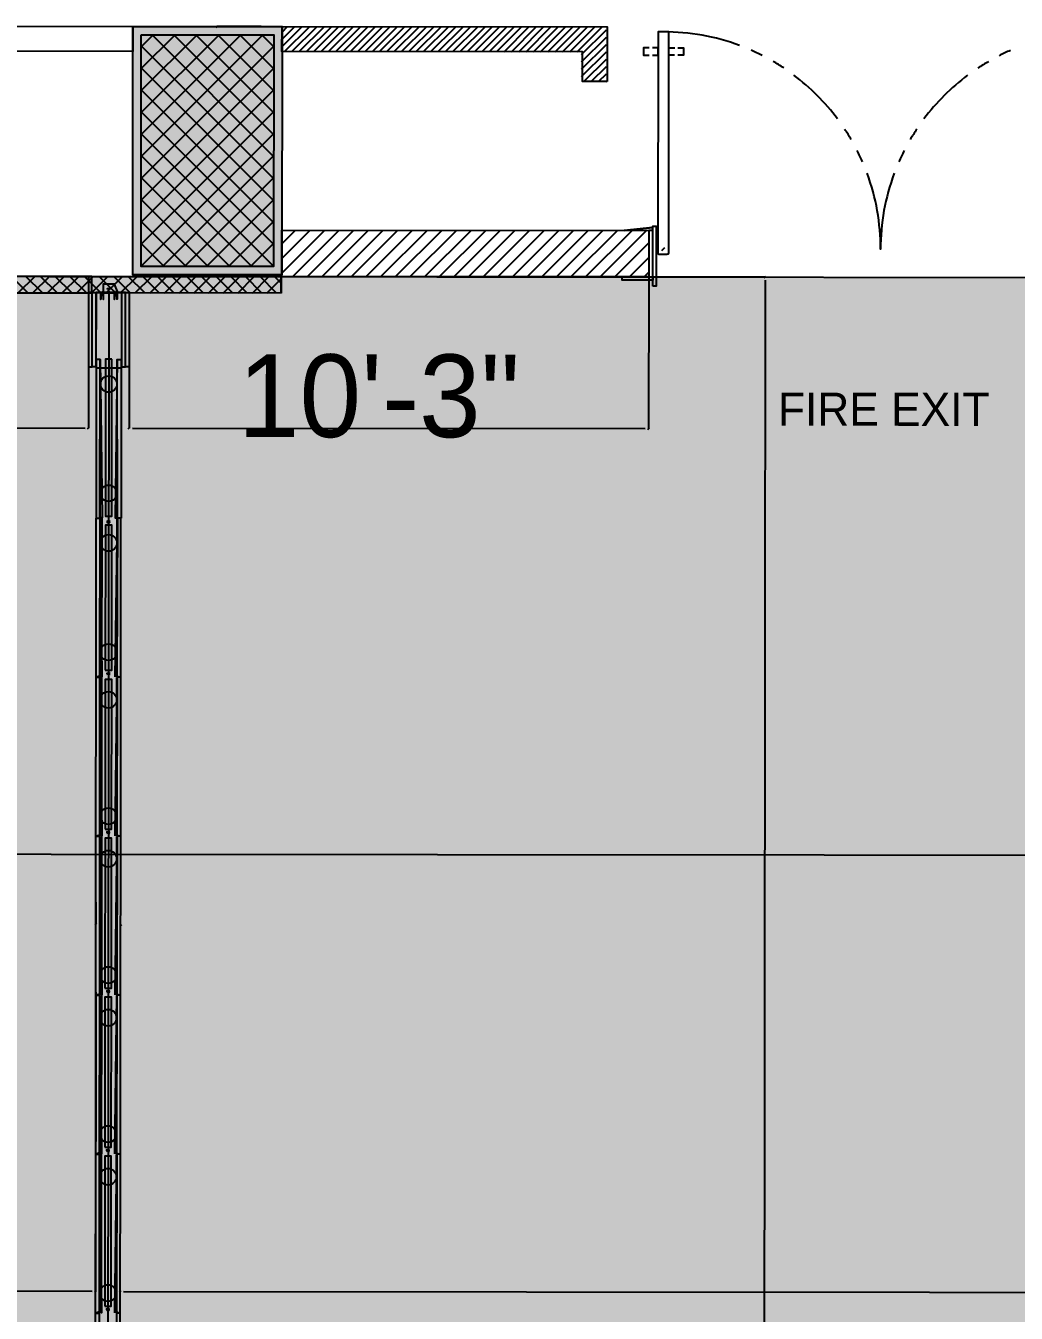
# Model space of a CAD drawing. Header units: millimetres. Extents: x -957 to 3394, y -3 to 3008.
# Drawn here: x 1441.8 to 1677.1, y 1879.9 to 2185.8 of the extents above; entities that cross this region are included whole.
import ezdxf

# ---------------------------------------------------------------- set-up
doc = ezdxf.new("R2010")
doc.units = ezdxf.units.MM
for name, color, linetype in [('FIRE_SAFETY', 7, 'CONTINUOUS'), ('HATCHES', 7, 'CONTINUOUS'), ('PDF_0', 7, 'CONTINUOUS'), ('PDF_0SKM_PENDENT_SPRINKLER', 7, 'CONTINUOUS'), ('PDF_FRAMING-COLUMN', 7, 'CONTINUOUS'), ('PDF_FRAMING-COLUMN_HATCH', 7, 'CONTINUOUS'), ('PDF_HATCH', 7, 'CONTINUOUS'), ('PDF_I-DOOR', 7, 'CONTINUOUS'), ('PDF_I-DOOR-OPEN', 7, 'CONTINUOUS'), ('PDF_I-ELE', 7, 'CONTINUOUS'), ('PDF_I-FURN-FIXD', 7, 'CONTINUOUS'), ('PDF_ID_LAYER', 7, 'CONTINUOUS'), ('PDF_SHREM-CAD_6_CABLE', 7, 'CONTINUOUS'), ('PDF_SHREM_ACOUSTIC_WALL', 7, 'CONTINUOUS'), ('PDF_SHREM_COMMENTS', 7, 'CONTINUOUS'), ('PDF_SHREM_STONE_QTY', 7, 'CONTINUOUS'), ('PDF_TEXT', 7, 'CONTINUOUS')]:
    doc.layers.add(name, color=color, linetype=linetype)
doc.styles.add('PDF_ARIAL', font='PDF_ARIAL')

msp = doc.modelspace()

# ---------------------------------------------------------------- hatches: boundary and pattern name
at = {"layer": 'HATCHES'}
msp.add_hatch(color=253, dxfattribs=at).paths.add_polyline_path([(3284.08, 953.45), (3285.08, 2124.7), (712.53, 2126.9), (711.53, 951.72)], flags=0)
at = {"layer": 'PDF_0'}
for points in [[(1459.95, 2068.88), (1459.49, 2068.88), (1459.49, 2068.88), (1459.48, 2068.88), (1459.48, 2068.89), (1459.48, 2068.89), (1459.48, 2068.9), (1459.51, 2106.56), (1459.98, 2106.56)], [(1459.95, 2068.88), (1459.5, 2068.88), (1459.49, 2068.88), (1459.49, 2068.88), (1459.48, 2068.89), (1459.48, 2068.89), (1459.48, 2068.9), (1459.51, 2106.56), (1459.98, 2106.56)], [(1463.04, 2068.88), (1463.5, 2068.88), (1463.5, 2068.88), (1463.51, 2068.88), (1463.51, 2068.88), (1463.51, 2068.89), (1463.52, 2068.89), (1463.55, 2106.56), (1463.08, 2106.56)], [(1463.05, 2068.88), (1463.5, 2068.88), (1463.51, 2068.88), (1463.51, 2068.88), (1463.52, 2068.88), (1463.52, 2068.89), (1463.52, 2068.89), (1463.55, 2106.56), (1463.08, 2106.56)], [(1459.48, 2068.55), (1459.48, 2068.75), (1459.48, 2068.75), (1459.48, 2068.76), (1459.49, 2068.76), (1459.49, 2068.76), (1459.5, 2068.76), (1459.95, 2068.76), (1459.92, 2031.1), (1459.46, 2031.11), (1459.46, 2031.11), (1459.45, 2031.11), (1459.45, 2031.11), (1459.45, 2031.12), (1459.45, 2031.12)], [(1463.52, 2068.55), (1463.52, 2068.74), (1463.52, 2068.75), (1463.52, 2068.75), (1463.51, 2068.76), (1463.51, 2068.76), (1463.5, 2068.76), (1463.05, 2068.76), (1463.01, 2031.1), (1463.47, 2031.1), (1463.48, 2031.1), (1463.48, 2031.1), (1463.48, 2031.11), (1463.49, 2031.11), (1463.49, 2031.12)], [(1459.45, 2030.78), (1459.45, 2030.97), (1459.45, 2030.98), (1459.45, 2030.98), (1459.45, 2030.98), (1459.46, 2030.99), (1459.46, 2030.99), (1459.92, 2030.99), (1459.89, 1993.33), (1459.43, 1993.33), (1459.43, 1993.33), (1459.42, 1993.33), (1459.42, 1993.33), (1459.42, 1993.34), (1459.42, 1993.34)], [(1463.49, 2030.78), (1463.49, 2030.97), (1463.49, 2030.97), (1463.48, 2030.98), (1463.48, 2030.98), (1463.48, 2030.98), (1463.47, 2030.98), (1463.01, 2030.98), (1462.98, 1993.33), (1463.44, 1993.32), (1463.44, 1993.33), (1463.45, 1993.33), (1463.45, 1993.33), (1463.45, 1993.34), (1463.45, 1993.34)], [(1459.41, 1993), (1459.42, 1993.19), (1459.42, 1993.2), (1459.42, 1993.2), (1459.42, 1993.21), (1459.43, 1993.21), (1459.43, 1993.21), (1459.89, 1993.21), (1459.85, 1955.55), (1459.4, 1955.55), (1459.39, 1955.55), (1459.39, 1955.55), (1459.39, 1955.56), (1459.38, 1955.56), (1459.38, 1955.57)], [(1463.45, 1993), (1463.45, 1993.19), (1463.45, 1993.2), (1463.45, 1993.2), (1463.45, 1993.2), (1463.44, 1993.21), (1463.44, 1993.21), (1462.98, 1993.21), (1462.95, 1955.55), (1463.41, 1955.55), (1463.41, 1955.55), (1463.42, 1955.55), (1463.42, 1955.56), (1463.42, 1955.56), (1463.42, 1955.56)], [(1459.38, 1955.23), (1459.38, 1955.42), (1459.38, 1955.42), (1459.39, 1955.43), (1459.39, 1955.43), (1459.39, 1955.43), (1459.4, 1955.43), (1459.85, 1955.43), (1459.82, 1917.78), (1459.37, 1917.78), (1459.36, 1917.78), (1459.36, 1917.78), (1459.35, 1917.78), (1459.35, 1917.79), (1459.35, 1917.79)], [(1463.42, 1955.22), (1463.42, 1955.42), (1463.42, 1955.42), (1463.42, 1955.42), (1463.42, 1955.43), (1463.41, 1955.43), (1463.41, 1955.43), (1462.95, 1955.43), (1462.92, 1917.77), (1463.37, 1917.77), (1463.38, 1917.77), (1463.38, 1917.78), (1463.39, 1917.78), (1463.39, 1917.78), (1463.39, 1917.79)], [(1459.35, 1917.45), (1459.35, 1917.64), (1459.35, 1917.65), (1459.35, 1917.65), (1459.36, 1917.65), (1459.36, 1917.66), (1459.37, 1917.66), (1459.82, 1917.66), (1459.79, 1880), (1459.33, 1880), (1459.33, 1880), (1459.32, 1880), (1459.32, 1880.01), (1459.32, 1880.01), (1459.32, 1880.01)], [(1463.39, 1917.45), (1463.39, 1917.64), (1463.39, 1917.64), (1463.39, 1917.65), (1463.38, 1917.65), (1463.38, 1917.65), (1463.37, 1917.65), (1462.92, 1917.65), (1462.89, 1880), (1463.34, 1880), (1463.35, 1880), (1463.35, 1880), (1463.35, 1880), (1463.36, 1880.01), (1463.36, 1880.01)]]:
    msp.add_hatch(color=256, dxfattribs=at).paths.add_polyline_path(points, flags=0)
at = {"layer": 'PDF_0SKM_PENDENT_SPRINKLER'}
for points in [[(1459.95, 2068.88), (1459.5, 2068.88), (1459.49, 2068.88), (1459.49, 2068.88), (1459.48, 2068.89), (1459.48, 2068.89), (1459.48, 2068.9), (1459.51, 2106.56), (1459.98, 2106.56)], [(1463.05, 2068.88), (1463.5, 2068.88), (1463.51, 2068.88), (1463.51, 2068.88), (1463.52, 2068.88), (1463.52, 2068.89), (1463.52, 2068.89), (1463.55, 2106.56), (1463.08, 2106.56)], [(1459.48, 2068.55), (1459.48, 2068.75), (1459.48, 2068.75), (1459.48, 2068.76), (1459.49, 2068.76), (1459.49, 2068.76), (1459.5, 2068.76), (1459.95, 2068.76), (1459.92, 2031.1), (1459.46, 2031.11), (1459.46, 2031.11), (1459.45, 2031.11), (1459.45, 2031.11), (1459.45, 2031.12), (1459.45, 2031.12)], [(1463.52, 2068.55), (1463.52, 2068.74), (1463.52, 2068.75), (1463.52, 2068.75), (1463.51, 2068.76), (1463.51, 2068.76), (1463.5, 2068.76), (1463.05, 2068.76), (1463.02, 2031.1), (1463.47, 2031.1), (1463.48, 2031.1), (1463.48, 2031.1), (1463.48, 2031.11), (1463.49, 2031.11), (1463.49, 2031.12)], [(1459.45, 2030.78), (1459.45, 2030.97), (1459.45, 2030.98), (1459.45, 2030.98), (1459.45, 2030.98), (1459.46, 2030.99), (1459.46, 2030.99), (1459.92, 2030.99), (1459.89, 1993.33), (1459.43, 1993.33), (1459.43, 1993.33), (1459.42, 1993.33), (1459.42, 1993.33), (1459.42, 1993.34), (1459.42, 1993.34)], [(1463.49, 2030.78), (1463.49, 2030.97), (1463.49, 2030.97), (1463.48, 2030.98), (1463.48, 2030.98), (1463.48, 2030.98), (1463.47, 2030.98), (1463.02, 2030.98), (1462.98, 1993.33), (1463.44, 1993.32), (1463.44, 1993.33), (1463.45, 1993.33), (1463.45, 1993.33), (1463.45, 1993.34), (1463.46, 1993.34)], [(1459.42, 1993), (1459.42, 1993.19), (1459.42, 1993.2), (1459.42, 1993.2), (1459.42, 1993.21), (1459.43, 1993.21), (1459.43, 1993.21), (1459.89, 1993.21), (1459.86, 1955.55), (1459.4, 1955.55), (1459.39, 1955.55), (1459.39, 1955.55), (1459.39, 1955.56), (1459.38, 1955.56), (1459.38, 1955.57)], [(1463.46, 1993), (1463.46, 1993.19), (1463.45, 1993.2), (1463.45, 1993.2), (1463.45, 1993.2), (1463.44, 1993.21), (1463.44, 1993.21), (1462.98, 1993.21), (1462.95, 1955.55), (1463.41, 1955.55), (1463.41, 1955.55), (1463.42, 1955.55), (1463.42, 1955.55), (1463.42, 1955.56), (1463.42, 1955.56)], [(1459.38, 1955.23), (1459.38, 1955.42), (1459.38, 1955.42), (1459.39, 1955.43), (1459.39, 1955.43), (1459.39, 1955.43), (1459.4, 1955.43), (1459.86, 1955.43), (1459.82, 1917.78), (1459.37, 1917.78), (1459.36, 1917.78), (1459.36, 1917.78), (1459.35, 1917.78), (1459.35, 1917.79), (1459.35, 1917.79)], [(1463.42, 1955.22), (1463.42, 1955.41), (1463.42, 1955.42), (1463.42, 1955.42), (1463.42, 1955.43), (1463.41, 1955.43), (1463.41, 1955.43), (1462.95, 1955.43), (1462.92, 1917.77), (1463.37, 1917.77), (1463.38, 1917.77), (1463.38, 1917.78), (1463.39, 1917.78), (1463.39, 1917.78), (1463.39, 1917.79)], [(1459.35, 1917.45), (1459.35, 1917.64), (1459.35, 1917.65), (1459.35, 1917.65), (1459.36, 1917.65), (1459.36, 1917.66), (1459.37, 1917.66), (1459.82, 1917.66), (1459.79, 1880), (1459.33, 1880), (1459.33, 1880), (1459.33, 1880), (1459.32, 1880.01), (1459.32, 1880.01), (1459.32, 1880.01)], [(1463.39, 1917.45), (1463.39, 1917.64), (1463.39, 1917.64), (1463.39, 1917.65), (1463.38, 1917.65), (1463.38, 1917.65), (1463.37, 1917.65), (1462.92, 1917.65), (1462.89, 1880), (1463.34, 1880), (1463.35, 1880), (1463.35, 1880), (1463.36, 1880), (1463.36, 1880.01), (1463.36, 1880.01)]]:
    msp.add_hatch(color=256, dxfattribs=at).paths.add_polyline_path(points, flags=0)
at = {"layer": 'PDF_HATCH'}
for points in [[(1458.54, 2068.83), (1459.42, 2068.83), (1459.42, 2069.1), (1459.48, 2069.1), (1459.51, 2106.56), (1458.57, 2106.56)], [(1458.54, 2068.83), (1459.43, 2068.83), (1459.43, 2069.1), (1459.48, 2069.1), (1459.51, 2106.56), (1458.57, 2106.56)], [(1458.54, 2068.83), (1459.42, 2068.83), (1459.43, 2069.1), (1459.48, 2069.1), (1459.51, 2106.56), (1458.57, 2106.56)], [(1464.46, 2068.82), (1463.57, 2068.82), (1463.57, 2069.1), (1463.52, 2069.1), (1463.55, 2106.56), (1464.49, 2106.56)], [(1464.46, 2068.82), (1463.57, 2068.82), (1463.58, 2069.1), (1463.52, 2069.1), (1463.55, 2106.56), (1464.49, 2106.56)], [(1464.46, 2068.82), (1463.57, 2068.82), (1463.57, 2069.1), (1463.52, 2069.1), (1463.55, 2106.56), (1464.49, 2106.56)], [(1458.56, 2068.83), (1459.43, 2068.83), (1459.43, 2068.54), (1459.48, 2068.54), (1459.45, 2031.32), (1459.39, 2031.32), (1459.39, 2031.04), (1458.52, 2031.04)], [(1458.56, 2068.83), (1459.42, 2068.83), (1459.42, 2068.54), (1459.48, 2068.54), (1459.45, 2031.32), (1459.39, 2031.32), (1459.39, 2031.04), (1458.52, 2031.04)], [(1464.44, 2068.82), (1463.57, 2068.82), (1463.57, 2068.54), (1463.52, 2068.54), (1463.49, 2031.31), (1463.54, 2031.31), (1463.54, 2031.04), (1464.41, 2031.04)], [(1464.44, 2068.82), (1463.57, 2068.82), (1463.57, 2068.54), (1463.52, 2068.54), (1463.49, 2031.31), (1463.54, 2031.31), (1463.54, 2031.04), (1464.41, 2031.04)], [(1458.52, 2031.04), (1459.39, 2031.04), (1459.39, 2030.77), (1459.45, 2030.77), (1459.42, 1993.54), (1459.36, 1993.54), (1459.36, 1993.27), (1458.49, 1993.27)], [(1458.52, 2031.04), (1459.39, 2031.04), (1459.39, 2030.77), (1459.45, 2030.77), (1459.42, 1993.54), (1459.36, 1993.54), (1459.36, 1993.27), (1458.49, 1993.27)], [(1464.41, 2031.04), (1463.54, 2031.04), (1463.54, 2030.76), (1463.49, 2030.76), (1463.45, 1993.54), (1463.51, 1993.54), (1463.51, 1993.26), (1464.38, 1993.26)], [(1464.41, 2031.04), (1463.54, 2031.04), (1463.54, 2030.76), (1463.49, 2030.76), (1463.46, 1993.54), (1463.51, 1993.54), (1463.51, 1993.26), (1464.38, 1993.26)], [(1458.49, 1993.27), (1459.36, 1993.27), (1459.36, 1992.99), (1459.42, 1992.99), (1459.38, 1955.76), (1459.33, 1955.76), (1459.33, 1955.49), (1458.46, 1955.49)], [(1458.49, 1993.27), (1459.36, 1993.27), (1459.36, 1992.99), (1459.41, 1992.99), (1459.38, 1955.76), (1459.33, 1955.76), (1459.33, 1955.49), (1458.46, 1955.49)], [(1464.38, 1993.26), (1463.51, 1993.26), (1463.51, 1992.99), (1463.46, 1992.99), (1463.42, 1955.76), (1463.48, 1955.76), (1463.48, 1955.49), (1464.35, 1955.48)], [(1464.38, 1993.26), (1463.51, 1993.26), (1463.51, 1992.99), (1463.45, 1992.99), (1463.42, 1955.76), (1463.48, 1955.76), (1463.48, 1955.49), (1464.35, 1955.48)], [(1458.46, 1955.49), (1459.33, 1955.49), (1459.33, 1955.21), (1459.38, 1955.21), (1459.35, 1917.99), (1459.3, 1917.99), (1459.3, 1917.71), (1458.43, 1917.71)], [(1458.46, 1955.49), (1459.33, 1955.49), (1459.33, 1955.21), (1459.38, 1955.21), (1459.35, 1917.99), (1459.3, 1917.99), (1459.3, 1917.71), (1458.43, 1917.71)], [(1464.35, 1955.48), (1463.48, 1955.49), (1463.48, 1955.21), (1463.42, 1955.21), (1463.39, 1917.98), (1463.45, 1917.98), (1463.45, 1917.71), (1464.31, 1917.71)], [(1464.35, 1955.48), (1463.48, 1955.49), (1463.48, 1955.21), (1463.42, 1955.21), (1463.39, 1917.98), (1463.45, 1917.98), (1463.44, 1917.71), (1464.31, 1917.71)], [(1458.43, 1917.71), (1459.3, 1917.71), (1459.3, 1917.44), (1459.35, 1917.44), (1459.32, 1880.21), (1459.26, 1880.21), (1459.26, 1879.94), (1458.39, 1879.94)], [(1458.43, 1917.71), (1459.3, 1917.71), (1459.3, 1917.44), (1459.35, 1917.44), (1459.32, 1880.21), (1459.26, 1880.21), (1459.26, 1879.94), (1458.39, 1879.94)], [(1464.31, 1917.71), (1463.45, 1917.71), (1463.45, 1917.43), (1463.39, 1917.43), (1463.36, 1880.21), (1463.41, 1880.21), (1463.41, 1879.93), (1464.28, 1879.93)], [(1464.31, 1917.71), (1463.44, 1917.71), (1463.44, 1917.43), (1463.39, 1917.43), (1463.36, 1880.21), (1463.41, 1880.21), (1463.41, 1879.93), (1464.28, 1879.93)], [(1458.39, 1879.94), (1459.26, 1879.94), (1459.26, 1879.66), (1459.32, 1879.66), (1459.29, 1842.43), (1459.23, 1842.43), (1459.23, 1842.16), (1458.36, 1842.16)], [(1458.39, 1879.94), (1459.26, 1879.94), (1459.26, 1879.66), (1459.32, 1879.66), (1459.29, 1842.43), (1459.23, 1842.43), (1459.23, 1842.16), (1458.36, 1842.16)], [(1464.28, 1879.93), (1463.41, 1879.93), (1463.41, 1879.66), (1463.36, 1879.66), (1463.33, 1842.43), (1463.38, 1842.43), (1463.38, 1842.16), (1464.25, 1842.16)], [(1464.28, 1879.93), (1463.41, 1879.93), (1463.41, 1879.66), (1463.36, 1879.66), (1463.33, 1842.43), (1463.38, 1842.43), (1463.38, 1842.16), (1464.25, 1842.16)]]:
    msp.add_hatch(color=256, dxfattribs=at).paths.add_polyline_path(points, flags=0)

# ---------------------------------------------------------------- linework, layer by layer
at = {"layer": 'HATCHES', "color": 253}
msp.add_lwpolyline([(712.53, 2126.9), (3285.08, 2124.7), (3284.08, 953.45), (711.53, 951.72), (712.53, 2126.9)], dxfattribs=at)
at = {"layer": 'PDF_0'}
for points in [[(1487.01, 2185.44), (1487.41, 2185.83)], [(1497.77, 2185.62), (1487.2, 2185.63)], [(1456.74, 2126.27), (1456.71, 2090.22)], [(1579.35, 2126.17), (1617.45, 2126.13)], [(1617.25, 2125.94), (1617.64, 2126.33)], [(1589.81, 2126.15), (1589.78, 2090.11)], [(1617.44, 2125.35), (1616.44, 951.73)], [(1458.57, 2104.76), (1457.57, 2104.76), (1457.59, 2122.45), (1458.58, 2122.45)], [(1458.57, 2104.76), (1457.58, 2104.76), (1457.59, 2122.45), (1458.59, 2122.45)], [(1458.5, 2122.45), (1458.49, 2104.76)], [(1458.51, 2122.45), (1458.49, 2104.76)], [(1464.49, 2104.75), (1465.48, 2104.75), (1465.5, 2122.45), (1464.5, 2122.45), (1458.54, 2122.45)], [(1464.49, 2104.75), (1465.48, 2104.75), (1465.5, 2122.45), (1464.5, 2122.45), (1458.55, 2122.45)], [(1459.52, 2122.45), (1459.99, 2122.45)], [(1459.53, 2122.45), (1460, 2122.45)], [(1459.83, 2122.45), (1459.55, 2122.45), (1459.55, 2120.86), (1459.63, 2120.86)], [(1459.84, 2122.45), (1459.56, 2122.45), (1459.56, 2120.86), (1459.64, 2120.86)], [(1459.63, 2120.9), (1459.67, 2120.86)], [(1459.64, 2120.9), (1459.68, 2120.86)], [(1459.67, 2122.33), (1459.73, 2122.27)], [(1459.67, 2122.27), (1459.67, 2120.9)], [(1459.68, 2122.33), (1459.74, 2122.27)], [(1459.68, 2122.27), (1459.68, 2120.9)], [(1459.73, 2122.33), (1459.73, 2122.33), (1459.79, 2122.27), (1459.79, 2122.17), (1459.87, 2122.09), (1459.97, 2122.09), (1459.97, 2121.78), (1460.17, 2121.78), (1460.17, 2120.9), (1460.21, 2120.86), (1460.27, 2120.86), (1460.27, 2121.9), (1460.09, 2121.9), (1460.09, 2122.09), (1460.27, 2122.09), (1460.27, 2122.33), (1462.82, 2122.33), (1462.82, 2122.09), (1463, 2122.09), (1463, 2121.89), (1462.82, 2121.89), (1462.82, 2120.86), (1462.88, 2120.86)], [(1459.74, 2122.33), (1459.74, 2122.33), (1459.8, 2122.27), (1459.8, 2122.17), (1459.88, 2122.09), (1459.97, 2122.09), (1459.97, 2121.78), (1460.17, 2121.78), (1460.17, 2120.9), (1460.21, 2120.86), (1460.27, 2120.86), (1460.27, 2121.9), (1460.09, 2121.9), (1460.09, 2122.09), (1460.27, 2122.09), (1460.27, 2122.33), (1462.83, 2122.33), (1462.82, 2122.09), (1463, 2122.09), (1463, 2121.89), (1462.82, 2121.89), (1462.82, 2120.86), (1462.88, 2120.86)], [(1459.91, 2122.27), (1459.91, 2122.21), (1460.15, 2122.21), (1460.15, 2122.27)], [(1459.92, 2122.27), (1459.92, 2122.21), (1460.15, 2122.21), (1460.15, 2122.27)], [(1460.23, 2122.45), (1462.86, 2122.45)], [(1460.23, 2122.45), (1462.86, 2122.45)], [(1461.55, 2122.73), (1460.55, 954.62)], [(1462.88, 2120.9), (1462.92, 2120.86)], [(1462.88, 2120.9), (1462.92, 2120.86)], [(1462.92, 2120.9), (1462.92, 2121.77), (1463.12, 2121.77), (1463.12, 2122.09), (1463.22, 2122.09)], [(1462.92, 2120.9), (1462.92, 2121.77), (1463.12, 2121.77), (1463.12, 2122.09), (1463.22, 2122.09)], [(1462.94, 2122.27), (1462.94, 2122.21), (1463.18, 2122.21), (1463.18, 2122.27)], [(1462.94, 2122.27), (1462.94, 2122.21), (1463.18, 2122.21), (1463.18, 2122.27)], [(1463.12, 2122.45), (1463.54, 2122.45), (1463.54, 2120.86), (1463.46, 2120.86), (1463.42, 2120.9), (1463.42, 2122.27), (1463.36, 2122.33), (1463.36, 2122.33)], [(1463.12, 2122.45), (1463.54, 2122.45), (1463.54, 2120.86), (1463.46, 2120.86), (1463.42, 2120.9), (1463.42, 2122.27), (1463.36, 2122.33), (1463.36, 2122.33)], [(1463.22, 2122.17), (1463.3, 2122.09)], [(1463.22, 2122.17), (1463.3, 2122.09)], [(1463.3, 2122.33), (1463.36, 2122.27)], [(1463.3, 2122.33), (1463.36, 2122.27)], [(1463.3, 2122.27), (1463.3, 2122.17)], [(1463.3, 2122.27), (1463.3, 2122.17)], [(1464.58, 2122.45), (1464.56, 2104.75)], [(1464.58, 2122.45), (1464.57, 2104.75)], [(1466.38, 2122.33), (1466.35, 2090.21)], [(1459.48, 2068.9), (1459.51, 2106.56), (1459.95, 2068.88), (1459.49, 2068.88)], [(1459.48, 2068.9), (1459.51, 2106.56), (1459.95, 2068.88), (1459.5, 2068.88)], [(1463.52, 2068.89), (1463.55, 2106.56), (1463.04, 2068.88), (1463.5, 2068.88)], [(1463.52, 2068.89), (1463.55, 2106.56), (1463.05, 2068.88), (1463.5, 2068.88)], [(1305.27, 2090.35), (1455.93, 2090.23)], [(1456.52, 2090.03), (1456.91, 2090.42)], [(1466.16, 2090.02), (1466.55, 2090.42)], [(1467.14, 2090.22), (1588.99, 2090.11)], [(1589.58, 2089.92), (1589.98, 2090.31)], [(1459.45, 2031.12), (1459.48, 2068.55), (1459.48, 2068.75)], [(1459.5, 2068.76), (1459.92, 2031.1), (1459.95, 2068.76)], [(1463.5, 2068.76), (1463.01, 2031.1)], [(1463.49, 2031.12), (1463.52, 2068.55), (1463.52, 2068.74)], [(1459.42, 1993.34), (1459.45, 2030.78), (1459.45, 2030.97)], [(1459.46, 2030.99), (1459.89, 1993.33), (1459.92, 2030.99)], [(1463.47, 2030.98), (1462.98, 1993.33)], [(1463.45, 1993.34), (1463.49, 2030.78), (1463.49, 2030.97)], [(1459.38, 1955.57), (1459.41, 1993), (1459.42, 1993.19)], [(1459.43, 1993.21), (1459.85, 1955.55), (1459.89, 1993.21)], [(1463.44, 1993.21), (1462.95, 1955.55)], [(1463.42, 1955.56), (1463.45, 1993), (1463.45, 1993.19)], [(1458.48, 1977.6), (1458.47, 1972.38)], [(1458.28, 1972.19), (1458.67, 1972.59)], [(1464.56, 1972.23), (1464.16, 1971.84)], [(1464.34, 1945.9), (1464.36, 1972.04)], [(1458.46, 1956.16), (1458.4, 1885.11)], [(1459.35, 1917.79), (1459.38, 1955.23), (1459.38, 1955.42)], [(1459.4, 1955.43), (1459.82, 1917.78), (1459.85, 1955.43)], [(1463.41, 1955.43), (1462.92, 1917.77)], [(1463.39, 1917.79), (1463.42, 1955.22), (1463.42, 1955.42)], [(1459.32, 1880.01), (1459.35, 1917.45), (1459.35, 1917.64)], [(1459.37, 1917.66), (1459.79, 1880), (1459.82, 1917.66)], [(1463.37, 1917.65), (1462.89, 1880)], [(1463.36, 1880.01), (1463.39, 1917.45), (1463.39, 1917.64)], [(1458.2, 1884.92), (1458.6, 1885.31)], [(1464.09, 1884.92), (1464.48, 1885.31)], [(1464.29, 1885.12), (1464.29, 1885.12)]]:
    msp.add_lwpolyline(points, dxfattribs=at)
for points in [[(1456.7, 2122.46), (1456.69, 2104.76), (1457.57, 2104.76), (1457.59, 2122.45)], [(1456.71, 2122.46), (1456.69, 2104.76), (1457.58, 2104.76), (1457.59, 2122.45)], [(1466.38, 2122.45), (1466.37, 2104.75), (1465.48, 2104.75), (1465.5, 2122.45)], [(1466.38, 2122.45), (1466.37, 2104.75), (1465.48, 2104.75), (1465.5, 2122.45)], [(1458.54, 2068.83), (1459.42, 2068.83), (1459.51, 2106.56), (1458.57, 2106.56)], [(1458.54, 2068.83), (1459.42, 2068.83), (1459.51, 2106.56), (1458.57, 2106.56)], [(1462.3, 2106.6), (1460.76, 2106.6), (1460.73, 2069.33), (1462.27, 2069.33)], [(1462.3, 2106.6), (1460.76, 2106.6), (1460.73, 2069.33), (1462.27, 2069.33)], [(1464.46, 2068.82), (1463.57, 2068.82), (1463.55, 2106.56), (1464.49, 2106.56)], [(1464.46, 2068.82), (1463.57, 2068.82), (1463.55, 2106.56), (1464.49, 2106.56)], [(1464.44, 2068.82), (1463.57, 2068.82), (1463.49, 2031.31), (1464.41, 2031.04)], [(1460.7, 2032.71), (1462.24, 2032.71), (1462.27, 2067.15), (1460.73, 2067.15)], [(1460.67, 1994.94), (1462.21, 1994.93), (1462.24, 2030.53), (1460.7, 2030.53)], [(1464.41, 2031.04), (1463.54, 2031.04), (1463.45, 1993.54), (1464.38, 1993.26)], [(1460.63, 1957.16), (1462.17, 1957.16), (1462.21, 1992.76), (1460.66, 1992.76)], [(1464.38, 1993.26), (1463.51, 1993.26), (1463.42, 1955.76), (1464.35, 1955.48)], [(1460.6, 1919.38), (1462.14, 1919.38), (1462.17, 1954.98), (1460.63, 1954.98)], [(1464.35, 1955.48), (1463.48, 1955.49), (1463.39, 1917.98), (1464.31, 1917.71)], [(1460.57, 1881.61), (1462.11, 1881.61), (1462.14, 1917.2), (1460.6, 1917.2)], [(1464.31, 1917.71), (1463.44, 1917.71), (1463.36, 1880.21), (1464.28, 1879.93)], [(1464.28, 1879.93), (1463.41, 1879.93), (1463.33, 1842.43), (1464.25, 1842.16)]]:
    msp.add_lwpolyline(points, close=True, dxfattribs=at)
for centre, radius in [((1461.52, 2100.7), 1.94), ((1461.53, 2100.7), 1.94), ((1461.5, 2074.74), 1.94), ((1461.5, 2074.74), 1.94), ((1461.49, 2062.94), 1.97), ((1461.47, 2036.98), 1.97), ((1461.46, 2025.67), 1.97), ((1461.44, 1998.02), 1.97), ((1461.43, 1987.9), 1.97), ((1461.41, 1960.25), 1.97), ((1461.4, 1950.12), 1.97), ((1461.37, 1922.47), 1.97), ((1461.37, 1912.34), 1.97), ((1461.34, 1884.69), 1.97)]:
    msp.add_circle(centre, radius, dxfattribs=at)
for centre, radius, start, end in [((1459.49, 2068.9), 0.0157, 180.0157, 269.8863), ((1459.5, 2068.9), 0.0157, 180.073, 270.0962), ((1459.5, 2068.75), 0.0157, 89.8059, 179.8289), ((1463.5, 2068.89), 0.0157, 269.8058, 359.8289), ((1463.5, 2068.89), 0.0157, 270.0156, 359.8864), ((1463.5, 2068.74), 0.0157, 0.0158, 89.8861), ((1459.46, 2031.12), 0.0157, 180.073, 270.0962), ((1459.46, 2030.97), 0.0158, 90.0331, 179.8688), ((1463.47, 2031.12), 0.0157, 270.0159, 359.8861), ((1463.47, 2030.97), 0.0158, 359.9768, 89.6581), ((1459.43, 1993.34), 0.0157, 179.8627, 270.0393), ((1459.43, 1993.19), 0.0157, 89.8628, 180.0392), ((1463.44, 1993.34), 0.0157, 270.0729, 0.0961), ((1463.44, 1993.19), 0.0157, 359.8058, 89.829), ((1459.4, 1955.57), 0.0157, 179.8627, 270.0393), ((1459.4, 1955.42), 0.0157, 89.8627, 180.0393), ((1463.41, 1955.56), 0.0157, 270.0729, 0.0961), ((1463.41, 1955.42), 0.0157, 359.8059, 89.8289), ((1459.37, 1917.79), 0.0157, 179.8628, 270.0393), ((1459.37, 1917.64), 0.0157, 89.8058, 179.8291), ((1463.37, 1917.79), 0.0157, 270.073, 0.0961), ((1463.37, 1917.64), 0.0157, 0.0158, 89.8862), ((1459.33, 1880.01), 0.0157, 179.8627, 270.0392), ((1463.34, 1880.01), 0.0157, 270.073, 0.0961)]:
    msp.add_arc(centre, radius, start, end, dxfattribs=at)
for points in [[(1457.57, 2104.76), (1458.49, 2104.76), (1457.59, 2122.45), (1458.5, 2122.45)], [(1457.58, 2104.76), (1458.49, 2104.76), (1457.59, 2122.45), (1458.51, 2122.45)], [(1458.49, 2104.76), (1458.57, 2104.76), (1458.5, 2122.45), (1458.58, 2122.45)], [(1458.49, 2104.76), (1458.57, 2104.76), (1458.51, 2122.45), (1458.59, 2122.45)], [(1464.56, 2104.75), (1464.49, 2104.75), (1464.58, 2122.45), (1464.5, 2122.45)], [(1464.57, 2104.75), (1464.49, 2104.75), (1464.58, 2122.45), (1464.5, 2122.45)], [(1465.48, 2104.75), (1464.56, 2104.75), (1465.5, 2122.45), (1464.58, 2122.45)], [(1465.48, 2104.75), (1464.57, 2104.75), (1465.5, 2122.45), (1464.58, 2122.45)], [(1462.3, 2106.6), (1460.76, 2106.6), (1462.27, 2069.33), (1460.73, 2069.33)], [(1462.3, 2106.6), (1460.76, 2106.6), (1462.27, 2069.33), (1460.73, 2069.33)], [(1462.24, 2032.71), (1462.27, 2067.15), (1460.7, 2032.71), (1460.73, 2067.15)], [(1462.21, 1994.93), (1462.24, 2030.53), (1460.67, 1994.94), (1460.7, 2030.53)], [(1462.17, 1957.16), (1462.21, 1992.76), (1460.63, 1957.16), (1460.66, 1992.76)], [(1462.14, 1919.38), (1462.17, 1954.98), (1460.6, 1919.38), (1460.63, 1954.98)], [(1462.11, 1881.61), (1462.14, 1917.2), (1460.57, 1881.61), (1460.6, 1917.2)]]:
    msp.add_solid(points, dxfattribs=at)
at = {"layer": 'PDF_0SKM_PENDENT_SPRINKLER'}
for points in [[(1436.69, 2126.33), (1442.67, 2126.32)], [(1463.62, 2122.72), (1462.92, 2124.46), (1460.17, 2124.46), (1460.17, 2122.73)], [(1458.57, 2104.75), (1457.58, 2104.76), (1457.59, 2122.45), (1458.59, 2122.45)], [(1458.51, 2122.45), (1458.49, 2104.76)], [(1464.49, 2104.75), (1465.49, 2104.75), (1465.5, 2122.45), (1464.51, 2122.45), (1458.55, 2122.45)], [(1459.53, 2122.45), (1460, 2122.45)], [(1459.84, 2122.45), (1459.56, 2122.45), (1459.56, 2120.86), (1459.64, 2120.86), (1459.68, 2120.9), (1459.68, 2122.27), (1459.74, 2122.33), (1459.74, 2122.33)], [(1459.74, 2122.27), (1459.8, 2122.33)], [(1459.8, 2122.17), (1459.8, 2122.27)], [(1459.8, 2122.09), (1459.88, 2122.17)], [(1459.88, 2122.09), (1459.98, 2122.09), (1459.98, 2121.78), (1460.17, 2121.78), (1460.17, 2120.9)], [(1460.15, 2122.27), (1460.15, 2122.21), (1459.92, 2122.21), (1459.92, 2122.27)], [(1460.21, 2120.86), (1460.27, 2120.86), (1460.27, 2121.9), (1460.09, 2121.9), (1460.09, 2122.09), (1460.27, 2122.09), (1460.27, 2122.33), (1462.83, 2122.33), (1462.83, 2122.09), (1463, 2122.09), (1463, 2121.89), (1462.83, 2121.89), (1462.82, 2120.86), (1462.88, 2120.86), (1462.92, 2120.9), (1462.92, 2121.77), (1463.12, 2121.77), (1463.12, 2122.09), (1463.22, 2122.09), (1463.3, 2122.17), (1463.3, 2122.27), (1463.36, 2122.33), (1463.36, 2122.33)], [(1460.17, 2120.86), (1460.21, 2120.9)], [(1460.23, 2122.45), (1462.87, 2122.45)], [(1461.55, 2122.73), (1460.55, 954.62)], [(1462.95, 2122.27), (1462.95, 2122.21), (1463.18, 2122.21), (1463.18, 2122.27)], [(1463.12, 2122.45), (1463.54, 2122.45), (1463.54, 2120.86), (1463.46, 2120.86)], [(1463.36, 2122.27), (1463.42, 2122.33)], [(1463.42, 2120.9), (1463.42, 2122.27)], [(1463.42, 2120.86), (1463.46, 2120.9)], [(1464.58, 2122.45), (1464.57, 2104.75)], [(1459.48, 2068.9), (1459.51, 2106.56), (1459.95, 2068.88), (1459.5, 2068.88)], [(1463.52, 2068.89), (1463.55, 2106.56), (1463.05, 2068.88), (1463.5, 2068.88)], [(1464.52, 2104.44), (1458.54, 2104.44)], [(1459.45, 2031.12), (1459.48, 2068.55), (1459.48, 2068.75)], [(1459.5, 2068.76), (1459.92, 2031.1), (1459.95, 2068.76)], [(1463.5, 2068.76), (1463.02, 2031.1)], [(1463.49, 2031.12), (1463.52, 2068.55), (1463.52, 2068.74)], [(1459.42, 1993.34), (1459.45, 2030.78), (1459.45, 2030.97)], [(1459.46, 2030.99), (1459.89, 1993.33), (1459.92, 2030.99)], [(1463.47, 2030.98), (1462.98, 1993.33)], [(1463.46, 1993.34), (1463.49, 2030.78), (1463.49, 2030.97)], [(1459.38, 1955.57), (1459.42, 1993), (1459.42, 1993.19)], [(1459.43, 1993.21), (1459.86, 1955.55), (1459.89, 1993.21)], [(1463.44, 1993.21), (1462.95, 1955.55)], [(1463.42, 1955.56), (1463.46, 1993), (1463.46, 1993.19)], [(1459.35, 1917.79), (1459.38, 1955.23), (1459.38, 1955.42)], [(1459.4, 1955.43), (1459.82, 1917.78), (1459.86, 1955.43)], [(1463.41, 1955.43), (1462.92, 1917.77)], [(1463.39, 1917.79), (1463.42, 1955.22), (1463.42, 1955.41)], [(1459.32, 1880.01), (1459.35, 1917.45), (1459.35, 1917.64)], [(1459.37, 1917.66), (1459.79, 1880), (1459.82, 1917.66)], [(1463.37, 1917.65), (1462.89, 1880)], [(1463.36, 1880.01), (1463.39, 1917.45), (1463.39, 1917.64)]]:
    msp.add_lwpolyline(points, dxfattribs=at)
for points in [[(1456.71, 2122.46), (1456.69, 2104.76), (1457.58, 2104.76), (1457.59, 2122.45)], [(1466.39, 2122.45), (1466.37, 2104.75), (1465.49, 2104.75), (1465.5, 2122.45)], [(1458.54, 2068.83), (1459.43, 2068.83), (1459.51, 2106.56), (1458.57, 2106.56)], [(1462.3, 2106.6), (1460.76, 2106.6), (1460.73, 2069.33), (1462.27, 2069.33)], [(1464.46, 2068.82), (1463.57, 2068.82), (1463.55, 2106.56), (1464.49, 2106.56)], [(1464.44, 2068.82), (1463.57, 2068.82), (1463.49, 2031.31), (1464.41, 2031.04)], [(1460.7, 2032.71), (1462.24, 2032.71), (1462.27, 2067.15), (1460.73, 2067.15)], [(1460.67, 1994.94), (1462.21, 1994.93), (1462.24, 2030.53), (1460.7, 2030.53)], [(1464.41, 2031.04), (1463.54, 2031.04), (1463.46, 1993.54), (1464.38, 1993.26)], [(1460.63, 1957.16), (1462.18, 1957.16), (1462.21, 1992.76), (1460.66, 1992.76)], [(1464.38, 1993.26), (1463.51, 1993.26), (1463.42, 1955.76), (1464.35, 1955.48)], [(1460.6, 1919.38), (1462.14, 1919.38), (1462.17, 1954.98), (1460.63, 1954.98)], [(1464.35, 1955.48), (1463.48, 1955.49), (1463.39, 1917.98), (1464.31, 1917.71)], [(1460.57, 1881.61), (1462.11, 1881.61), (1462.14, 1917.2), (1460.6, 1917.2)], [(1464.31, 1917.71), (1463.45, 1917.71), (1463.36, 1880.21), (1464.28, 1879.93)], [(1464.28, 1879.93), (1463.41, 1879.93), (1463.33, 1842.43), (1464.25, 1842.16)]]:
    msp.add_lwpolyline(points, close=True, dxfattribs=at)
for centre, radius in [((1461.53, 2100.7), 1.94), ((1461.51, 2074.74), 1.94), ((1461.5, 2062.94), 1.97), ((1461.47, 2036.98), 1.97), ((1461.46, 2025.67), 1.97), ((1461.44, 1998.02), 1.97), ((1461.43, 1987.9), 1.97), ((1461.41, 1960.25), 1.97), ((1461.4, 1950.12), 1.97), ((1461.38, 1922.47), 1.97), ((1461.37, 1912.34), 1.97), ((1461.34, 1884.69), 1.97)]:
    msp.add_circle(centre, radius, dxfattribs=at)
for centre, radius, start, end in [((1459.5, 2068.9), 0.0157, 180.0731, 270.0961), ((1459.5, 2068.75), 0.0157, 89.8057, 179.8291), ((1463.5, 2068.89), 0.0157, 270.0159, 359.8861), ((1463.5, 2068.74), 0.0157, 0.0159, 89.8862), ((1459.46, 2031.12), 0.0157, 180.0728, 270.0962), ((1459.46, 2030.97), 0.0158, 90.0333, 179.8689), ((1463.47, 2031.12), 0.0157, 270.0158, 359.8861), ((1463.47, 2030.97), 0.0158, 359.9767, 89.658), ((1459.43, 1993.34), 0.0157, 179.8628, 270.0392), ((1459.43, 1993.19), 0.0157, 89.8059, 179.829), ((1463.44, 1993.34), 0.0157, 270.073, 0.0963), ((1463.44, 1993.19), 0.0157, 0.0156, 89.8862), ((1459.4, 1955.57), 0.0157, 179.8628, 270.0392), ((1459.4, 1955.42), 0.0157, 89.8059, 179.829), ((1463.41, 1955.56), 0.0157, 270.0729, 0.0963), ((1463.41, 1955.41), 0.0157, 0.0157, 89.8864), ((1459.37, 1917.79), 0.0157, 179.8628, 270.0391), ((1459.37, 1917.64), 0.0157, 89.8058, 179.8291), ((1463.37, 1917.64), 0.0157, 0.0158, 89.8862), ((1463.37, 1917.79), 0.0157, 270.073, 0.0961), ((1459.33, 1880.01), 0.0157, 179.8628, 270.0392), ((1463.34, 1880.01), 0.0157, 270.0731, 0.0961)]:
    msp.add_arc(centre, radius, start, end, dxfattribs=at)
for points in [[(1457.58, 2104.76), (1458.49, 2104.76), (1457.59, 2122.45), (1458.51, 2122.45)], [(1458.49, 2104.75), (1458.57, 2104.75), (1458.51, 2122.45), (1458.59, 2122.45)], [(1464.57, 2104.75), (1464.49, 2104.75), (1464.58, 2122.45), (1464.51, 2122.45)], [(1465.49, 2104.75), (1464.57, 2104.75), (1465.5, 2122.45), (1464.58, 2122.45)], [(1462.3, 2106.6), (1460.76, 2106.6), (1462.27, 2069.33), (1460.73, 2069.33)], [(1462.24, 2032.71), (1462.27, 2067.15), (1460.7, 2032.71), (1460.73, 2067.15)], [(1462.21, 1994.93), (1462.24, 2030.53), (1460.67, 1994.94), (1460.7, 2030.53)], [(1462.18, 1957.16), (1462.21, 1992.76), (1460.63, 1957.16), (1460.66, 1992.76)], [(1462.14, 1919.38), (1462.17, 1954.98), (1460.6, 1919.38), (1460.63, 1954.98)], [(1462.11, 1881.61), (1462.14, 1917.2), (1460.57, 1881.61), (1460.6, 1917.2)]]:
    msp.add_solid(points, dxfattribs=at)
at = {"layer": 'PDF_FRAMING-COLUMN'}
for points in [[(1467.29, 2185.65), (1502.69, 2185.62), (1502.64, 2126.62), (1467.24, 2126.65)], [(1469.25, 2183.68), (1500.72, 2183.65), (1500.67, 2128.59), (1469.21, 2128.62)]]:
    msp.add_lwpolyline(points, close=True, dxfattribs=at)
at = {"layer": 'PDF_FRAMING-COLUMN_HATCH'}
for points in [[(1469.23, 2159.99), (1492.94, 2183.66)], [(1469.23, 2154.78), (1498.16, 2183.66)], [(1469.24, 2170.42), (1482.51, 2183.67)], [(1469.24, 2165.21), (1487.73, 2183.67)], [(1469.25, 2180.85), (1472.08, 2183.68)], [(1469.25, 2175.64), (1477.3, 2183.67)], [(1500.69, 2154.75), (1471.82, 2183.68)], [(1500.7, 2159.97), (1477.03, 2183.68)], [(1500.7, 2165.18), (1482.25, 2183.67)], [(1500.71, 2170.4), (1487.46, 2183.67)], [(1500.71, 2175.61), (1492.68, 2183.66)], [(1500.72, 2180.83), (1497.89, 2183.66)], [(1469.22, 2149.57), (1500.72, 2181)], [(1500.69, 2149.54), (1469.25, 2181.03)], [(1469.22, 2144.35), (1500.71, 2175.79)], [(1500.68, 2144.32), (1469.25, 2175.82)], [(1469.22, 2139.14), (1500.71, 2170.57)], [(1500.68, 2139.11), (1469.24, 2170.6)], [(1469.21, 2133.92), (1500.7, 2165.36)], [(1500.68, 2133.9), (1469.24, 2165.39)], [(1469.21, 2128.71), (1500.7, 2160.15)], [(1500.67, 2128.68), (1469.23, 2160.17)], [(1495.55, 2128.6), (1469.23, 2154.96)], [(1474.33, 2128.61), (1500.69, 2154.93)], [(1490.33, 2128.6), (1469.23, 2149.74)], [(1479.55, 2128.61), (1500.69, 2149.72)], [(1485.12, 2128.61), (1469.22, 2144.53)], [(1484.76, 2128.61), (1500.68, 2144.5)], [(1479.9, 2128.61), (1469.22, 2139.31)], [(1489.98, 2128.6), (1500.68, 2139.29)], [(1474.69, 2128.61), (1469.21, 2134.1)], [(1495.19, 2128.6), (1500.68, 2134.07)], [(1469.47, 2128.62), (1469.21, 2128.89)], [(1500.41, 2128.59), (1500.67, 2128.86)]]:
    msp.add_lwpolyline(points, dxfattribs=at)
for points in [[(1467.29, 2185.65), (1502.69, 2185.62), (1467.24, 2126.65), (1502.64, 2126.62)], [(1469.25, 2183.68), (1500.72, 2183.65), (1469.21, 2128.62), (1500.67, 2128.59)]]:
    msp.add_solid(points, dxfattribs=at)
at = {"layer": 'PDF_HATCH'}
for points in [[(1502.68, 2182.59), (1505.72, 2185.62)], [(1502.68, 2180.85), (1507.45, 2185.62)], [(1502.69, 2184.33), (1503.98, 2185.62)], [(1503.29, 2179.72), (1509.19, 2185.61)], [(1505.03, 2179.72), (1510.93, 2185.61)], [(1506.76, 2179.72), (1512.67, 2185.61)], [(1508.5, 2179.71), (1514.41, 2185.61)], [(1510.24, 2179.71), (1516.14, 2185.61)], [(1511.98, 2179.71), (1517.88, 2185.61)], [(1513.72, 2179.71), (1519.62, 2185.61)], [(1515.45, 2179.71), (1521.36, 2185.6)], [(1517.19, 2179.71), (1523.1, 2185.6)], [(1518.93, 2179.71), (1524.84, 2185.6)], [(1520.67, 2179.7), (1526.57, 2185.6)], [(1522.41, 2179.7), (1528.31, 2185.6)], [(1524.15, 2179.7), (1530.05, 2185.6)], [(1525.88, 2179.7), (1531.79, 2185.59)], [(1527.62, 2179.7), (1533.53, 2185.59)], [(1529.36, 2179.7), (1535.26, 2185.59)], [(1531.1, 2179.7), (1537, 2185.59)], [(1532.84, 2179.69), (1538.74, 2185.59)], [(1534.57, 2179.69), (1540.48, 2185.59)], [(1536.31, 2179.69), (1542.22, 2185.59)], [(1538.05, 2179.69), (1543.96, 2185.58)], [(1539.79, 2179.69), (1545.69, 2185.58)], [(1541.53, 2179.69), (1547.43, 2185.58)], [(1543.27, 2179.69), (1549.17, 2185.58)], [(1545, 2179.68), (1550.91, 2185.58)], [(1546.74, 2179.68), (1552.65, 2185.58)], [(1548.48, 2179.68), (1554.38, 2185.58)], [(1550.22, 2179.68), (1556.12, 2185.57)], [(1551.96, 2179.68), (1557.86, 2185.57)], [(1553.69, 2179.68), (1559.6, 2185.57)], [(1555.43, 2179.67), (1561.34, 2185.57)], [(1557.17, 2179.67), (1563.08, 2185.57)], [(1558.91, 2179.67), (1564.81, 2185.57)], [(1560.65, 2179.67), (1566.55, 2185.56)], [(1562.39, 2179.67), (1568.29, 2185.56)], [(1564.12, 2179.67), (1570.03, 2185.56)], [(1565.86, 2179.67), (1571.77, 2185.56)], [(1567.6, 2179.66), (1573.5, 2185.56)], [(1569.34, 2179.66), (1575.24, 2185.56)], [(1571.08, 2179.66), (1576.98, 2185.56)], [(1572.81, 2179.66), (1578.72, 2185.55)], [(1573.85, 2178.96), (1579.75, 2184.85)], [(1573.85, 2177.22), (1579.75, 2183.11)], [(1573.85, 2175.48), (1579.75, 2181.37)], [(1573.84, 2173.74), (1579.75, 2179.64)], [(1574.42, 2172.58), (1579.75, 2177.9)], [(1576.16, 2172.58), (1579.75, 2176.16)], [(1577.9, 2172.58), (1579.74, 2174.42)], [(1579.63, 2172.57), (1579.74, 2172.68)], [(1502.64, 2134.01), (1505.87, 2137.24)], [(1502.64, 2130.54), (1509.35, 2137.24)], [(1502.64, 2127.06), (1512.83, 2137.23)], [(1505.28, 2126.23), (1516.3, 2137.23)], [(1508.76, 2126.23), (1519.78, 2137.23)], [(1512.23, 2126.22), (1523.26, 2137.23)], [(1515.71, 2126.22), (1526.73, 2137.22)], [(1519.19, 2126.22), (1530.21, 2137.22)], [(1522.66, 2126.21), (1533.69, 2137.22)], [(1526.14, 2126.21), (1537.16, 2137.21)], [(1529.62, 2126.21), (1540.64, 2137.21)], [(1533.09, 2126.2), (1544.11, 2137.21)], [(1536.57, 2126.2), (1547.59, 2137.2)], [(1540.05, 2126.2), (1551.07, 2137.2)], [(1543.52, 2126.2), (1554.54, 2137.2)], [(1547, 2126.19), (1558.02, 2137.2)], [(1550.47, 2126.19), (1561.5, 2137.19)], [(1553.95, 2126.19), (1564.97, 2137.19)], [(1557.43, 2126.18), (1568.45, 2137.19)], [(1560.9, 2126.18), (1571.93, 2137.18)], [(1564.38, 2126.18), (1575.4, 2137.18)], [(1567.86, 2126.18), (1578.88, 2137.18)], [(1571.33, 2126.17), (1582.35, 2137.18)], [(1574.81, 2126.17), (1585.83, 2137.17)], [(1578.28, 2126.17), (1589.31, 2137.17)], [(1581.76, 2126.16), (1589.82, 2134.21)], [(1585.24, 2126.16), (1589.82, 2130.73)], [(1442.3, 2122.35), (1438.37, 2126.29)], [(1440.02, 2122.35), (1443.96, 2126.28)], [(1445.78, 2122.35), (1441.85, 2126.28)], [(1443.5, 2122.35), (1447.44, 2126.28)], [(1449.25, 2122.34), (1445.32, 2126.28)], [(1446.98, 2122.35), (1450.91, 2126.28)], [(1452.73, 2122.34), (1448.8, 2126.28)], [(1450.45, 2122.34), (1454.39, 2126.27)], [(1456.21, 2122.34), (1452.28, 2126.27)], [(1453.93, 2122.34), (1457.5, 2125.9), (1457.87, 2126.27)], [(1459.68, 2122.33), (1457.49, 2124.53), (1455.75, 2126.27)], [(1457.41, 2122.34), (1457.49, 2122.42), (1461.34, 2126.27)], [(1463.16, 2122.33), (1459.23, 2126.27)], [(1460.88, 2122.33), (1464.82, 2126.26)], [(1466.63, 2122.33), (1462.7, 2126.27)], [(1464.36, 2122.33), (1468.29, 2126.26)], [(1470.11, 2122.33), (1466.18, 2126.26)], [(1467.83, 2122.33), (1471.77, 2126.26)], [(1473.59, 2122.32), (1469.66, 2126.26)], [(1471.31, 2122.32), (1475.25, 2126.25)], [(1477.06, 2122.32), (1473.13, 2126.26)], [(1474.79, 2122.32), (1478.72, 2126.25)], [(1480.54, 2122.32), (1476.61, 2126.25)], [(1478.26, 2122.32), (1482.2, 2126.25)], [(1484.02, 2122.31), (1480.09, 2126.25)], [(1481.74, 2122.32), (1485.68, 2126.25)], [(1487.49, 2122.31), (1483.56, 2126.25)], [(1485.22, 2122.31), (1489.15, 2126.24)], [(1490.97, 2122.31), (1487.04, 2126.24)], [(1488.69, 2122.31), (1492.63, 2126.24)], [(1494.45, 2122.3), (1490.52, 2126.24)], [(1492.17, 2122.31), (1496.1, 2126.24)], [(1497.92, 2122.3), (1493.99, 2126.24)], [(1495.64, 2122.3), (1499.58, 2126.23)], [(1501.4, 2122.3), (1497.47, 2126.24)], [(1502.52, 2124.65), (1500.94, 2126.23)], [(1588.71, 2126.16), (1589.81, 2127.25)], [(1461.28, 2123.4), (1461.74, 2123.4)], [(1499.12, 2122.3), (1502.52, 2125.7)], [(1459.83, 2122.69), (1460.23, 2122.27), (1459.91, 2122.69)], [(1459.84, 2122.27), (1460.23, 2122.69), (1459.92, 2122.27)], [(1459.84, 2122.69), (1460.23, 2122.27), (1459.92, 2122.69)], [(1463.18, 2122.27), (1462.86, 2122.69), (1463.26, 2122.27)], [(1463.18, 2122.69), (1462.87, 2122.27), (1463.26, 2122.69)], [(1463.18, 2122.27), (1462.87, 2122.69), (1463.26, 2122.27)], [(1461.3, 2067.87), (1461.76, 2067.87)], [(1461.3, 2067.87), (1461.76, 2067.87)], [(1461.1, 2031.76), (1461.83, 2031.87)], [(1461.1, 2031.87), (1461.83, 2031.76)], [(1461.27, 2031.99), (1461.73, 2031.99)], [(1461.27, 2031.99), (1461.73, 2031.99)], [(1461.07, 1993.98), (1461.79, 1994.1)], [(1461.07, 1994.1), (1461.79, 1993.98)], [(1461.24, 1994.21), (1461.7, 1994.21)], [(1461.24, 1994.21), (1461.7, 1994.21)], [(1461.04, 1956.2), (1461.76, 1956.32)], [(1461.04, 1956.32), (1461.76, 1956.2)], [(1461.21, 1956.44), (1461.67, 1956.44)], [(1461.21, 1956.44), (1461.67, 1956.44)], [(1461, 1918.55), (1461.73, 1918.43)], [(1461, 1918.43), (1461.73, 1918.54)], [(1461.18, 1918.66), (1461.64, 1918.66)], [(1461.18, 1918.66), (1461.64, 1918.66)], [(1460.97, 1880.65), (1461.7, 1880.77)], [(1460.97, 1880.77), (1461.7, 1880.65)], [(1461.14, 1880.88), (1461.6, 1880.88)], [(1461.14, 1880.88), (1461.6, 1880.88)]]:
    msp.add_lwpolyline(points, dxfattribs=at)
for points in [[(1461.92, 2123.44), (1461.19, 2123.33)], [(1458.56, 2068.83), (1459.43, 2068.83), (1459.45, 2031.32), (1458.52, 2031.04)], [(1458.56, 2068.83), (1459.42, 2068.83), (1459.45, 2031.32), (1458.52, 2031.04)], [(1461.86, 2068), (1461.14, 2068.12)], [(1461.87, 2068.12), (1461.14, 2068)], [(1461.87, 2068), (1461.14, 2068.12)], [(1461.86, 2067.95), (1461.13, 2067.83)], [(1461.86, 2067.95), (1461.13, 2067.83)], [(1461.83, 2032.03), (1461.1, 2031.91)], [(1461.83, 2032.03), (1461.1, 2031.91)], [(1458.52, 2031.04), (1459.39, 2031.04), (1459.42, 1993.54), (1458.49, 1993.27)], [(1458.52, 2031.04), (1459.39, 2031.04), (1459.42, 1993.54), (1458.49, 1993.27)], [(1458.49, 1993.27), (1459.36, 1993.27), (1459.38, 1955.76), (1458.46, 1955.49)], [(1458.49, 1993.27), (1459.36, 1993.27), (1459.38, 1955.76), (1458.46, 1955.49)], [(1461.79, 1994.26), (1461.07, 1994.14)], [(1461.79, 1994.14), (1461.07, 1994.26)], [(1458.46, 1955.49), (1459.33, 1955.49), (1459.35, 1917.99), (1458.43, 1917.71)], [(1458.46, 1955.49), (1459.33, 1955.49), (1459.35, 1917.99), (1458.43, 1917.71)], [(1461.76, 1956.48), (1461.04, 1956.36)], [(1461.76, 1956.36), (1461.04, 1956.48)], [(1461.73, 1918.7), (1461, 1918.59)], [(1461.73, 1918.59), (1461, 1918.7)], [(1458.43, 1917.71), (1459.3, 1917.71), (1459.32, 1880.21), (1458.39, 1879.94)], [(1458.43, 1917.71), (1459.3, 1917.71), (1459.32, 1880.21), (1458.39, 1879.94)], [(1458.39, 1879.94), (1459.26, 1879.94), (1459.29, 1842.43), (1458.36, 1842.16)], [(1458.39, 1879.94), (1459.26, 1879.94), (1459.29, 1842.43), (1458.36, 1842.16)], [(1461.7, 1880.93), (1460.97, 1880.81)], [(1461.7, 1880.81), (1460.97, 1880.93)]]:
    msp.add_lwpolyline(points, close=True, dxfattribs=at)
for points in [[(1456.7, 2122.46), (1457.59, 2122.45), (1456.69, 2104.76), (1457.57, 2104.76)], [(1456.71, 2122.46), (1457.59, 2122.45), (1456.69, 2104.76), (1457.58, 2104.76)], [(1456.71, 2122.46), (1457.59, 2122.45), (1456.69, 2104.76), (1457.58, 2104.76)], [(1466.37, 2104.75), (1465.48, 2104.75), (1466.38, 2122.45), (1465.5, 2122.45)], [(1466.37, 2104.75), (1465.48, 2104.75), (1466.38, 2122.45), (1465.5, 2122.45)], [(1466.37, 2104.75), (1465.49, 2104.75), (1466.39, 2122.45), (1465.5, 2122.45)]]:
    msp.add_solid(points, dxfattribs=at)
at = {"layer": 'PDF_I-DOOR'}
msp.add_lwpolyline([(1594.56, 2131.9), (1594.61, 2184.37), (1592.02, 2184.38), (1591.97, 2131.9, 0.414216), (1592.32, 2131.56), (1594.22, 2131.56, 0.414172)], format="xyb", close=True, dxfattribs=at)
for points in [[(1589.92, 2180.58), (1588.56, 2180.58), (1588.56, 2178.86), (1589.92, 2178.86)], [(1590.66, 2178.86), (1592.01, 2178.85), (1592.01, 2180.58), (1590.66, 2180.58)], [(1595.96, 2178.85), (1594.6, 2178.85), (1594.61, 2180.58), (1595.97, 2180.58)], [(1596.7, 2180.58), (1598.06, 2180.58), (1598.06, 2178.85), (1596.7, 2178.85)], [(1592.92, 2132.42), (1593.61, 2133.11)]]:
    msp.add_lwpolyline(points, dxfattribs=at)
msp.add_lwpolyline([(1590.78, 2137.17), (1589.82, 2137.17), (1589.81, 2126.16), (1590.77, 2126.16)], close=True, dxfattribs=at)
at = {"layer": 'PDF_I-DOOR-OPEN'}
msp.add_lwpolyline([(1648.11, 2150.78, 0.089834), (1644.88, 2132.72, 0.089831), (1641.68, 2150.78, 0.089831)], format="xyb", dxfattribs=at)
for centre, radius, start, end in [((1593.42, 2132.91), 51.46, 69.5817, 90.1145), ((1593.38, 2132.84), 51.54, 63.017, 66.2961), ((1696.37, 2132.75), 51.54, 113.6064, 116.8856), ((1593.42, 2132.92), 51.45, 56.4444, 59.7291), ((1696.36, 2132.8), 51.49, 120.1733, 123.4557), ((1593.42, 2132.91), 51.46, 36.7408, 53.1608), ((1696.34, 2132.82), 51.46, 126.7407, 143.1613), ((1593.39, 2132.9), 51.49, 30.1733, 33.4557), ((1696.37, 2132.81), 51.49, 146.4463, 149.7287), ((1593.43, 2132.92), 51.45, 23.6043, 26.8891), ((1696.28, 2132.85), 51.39, 153.0123, 156.3009)]:
    msp.add_arc(centre, radius, start, end, dxfattribs=at)
at = {"layer": 'PDF_I-ELE'}
msp.add_lwpolyline([(1589.82, 2137.17), (1589.81, 2126.16)], dxfattribs=at)
at = {"layer": 'PDF_I-FURN-FIXD'}
msp.add_lwpolyline([(1563.81, 2126.18), (1583.48, 2126.16)], dxfattribs=at)
msp.add_lwpolyline([(1583.48, 2126.16), (1590.77, 2126.16), (1590.77, 2125.41), (1583.48, 2125.41)], close=True, dxfattribs=at)
at = {"layer": 'PDF_ID_LAYER'}
for points in [[(1414.66, 2122.37), (1457.49, 2122.34), (1457.5, 2126.27), (1414.66, 2126.31)], [(1502.52, 2122.3), (1457.49, 2122.34), (1457.5, 2126.27), (1502.52, 2126.23)], [(1502.52, 2122.3), (1502.52, 2126.62)]]:
    msp.add_lwpolyline(points, close=True, dxfattribs=at)
at = {"layer": 'PDF_SHREM-CAD_6_CABLE', "color": 253}
msp.add_lwpolyline([(712.53, 2126.9), (3285.08, 2124.7), (3284.08, 949.12), (711.53, 951.32)], close=True, dxfattribs=at)
at = {"layer": 'PDF_SHREM_ACOUSTIC_WALL'}
for points in [[(1320.41, 2179.88), (1320.37, 2126.39), (1304.51, 2126.4), (1304.51, 2132.3), (1314.47, 2132.29), (1314.52, 2185.78), (1467.29, 2185.65), (1467.28, 2179.75)], [(1589.81, 2126.16), (1502.64, 2126.23), (1502.65, 2137.24), (1589.82, 2137.17)]]:
    msp.add_lwpolyline(points, close=True, dxfattribs=at)
at = {"layer": 'PDF_SHREM_COMMENTS'}
msp.add_lwpolyline([(1579.94, 2172.57), (1574.04, 2172.58), (1574.05, 2179.66), (1502.68, 2179.72), (1502.69, 2185.62), (1579.95, 2185.55)], close=True, dxfattribs=at)
at = {"layer": 'PDF_SHREM_STONE_QTY'}
msp.add_lwpolyline([(1583.95, 2137.17), (1590.78, 2137.86), (1583.95, 2137.17)], dxfattribs=at)
msp.add_lwpolyline([(1590.77, 2123.96), (1590.78, 2138.2), (1591.55, 2138.2), (1591.54, 2123.96)], close=True, dxfattribs=at)
at = {"layer": 'PDF_TEXT'}
for points in [[(713.2, 1989.59), (3284.18, 1987.39)], [(712.68, 1885.76), (1457.61, 1885.12)], [(1465.07, 1885.11), (3284.09, 1883.56)]]:
    msp.add_lwpolyline(points, dxfattribs=at)

# ---------------------------------------------------------------- texts
at = {"layer": 'FIRE_SAFETY', "insert": (1620.49, 2090.79), "char_height": 7.866, "width": 48.7257, "attachment_point": 7, "rotation": 359.951, "style": 'PDF_ARIAL'}
msp.add_mtext('FIRE EXIT', dxfattribs=at)
at = {"layer": 'PDF_TEXT', "insert": (1492.22, 2087.82), "char_height": 19.665, "width": 72.1053, "attachment_point": 7, "rotation": 359.951, "style": 'PDF_ARIAL'}
msp.add_mtext('10\'-3"', dxfattribs=at)

doc.saveas('drawing.dxf')
